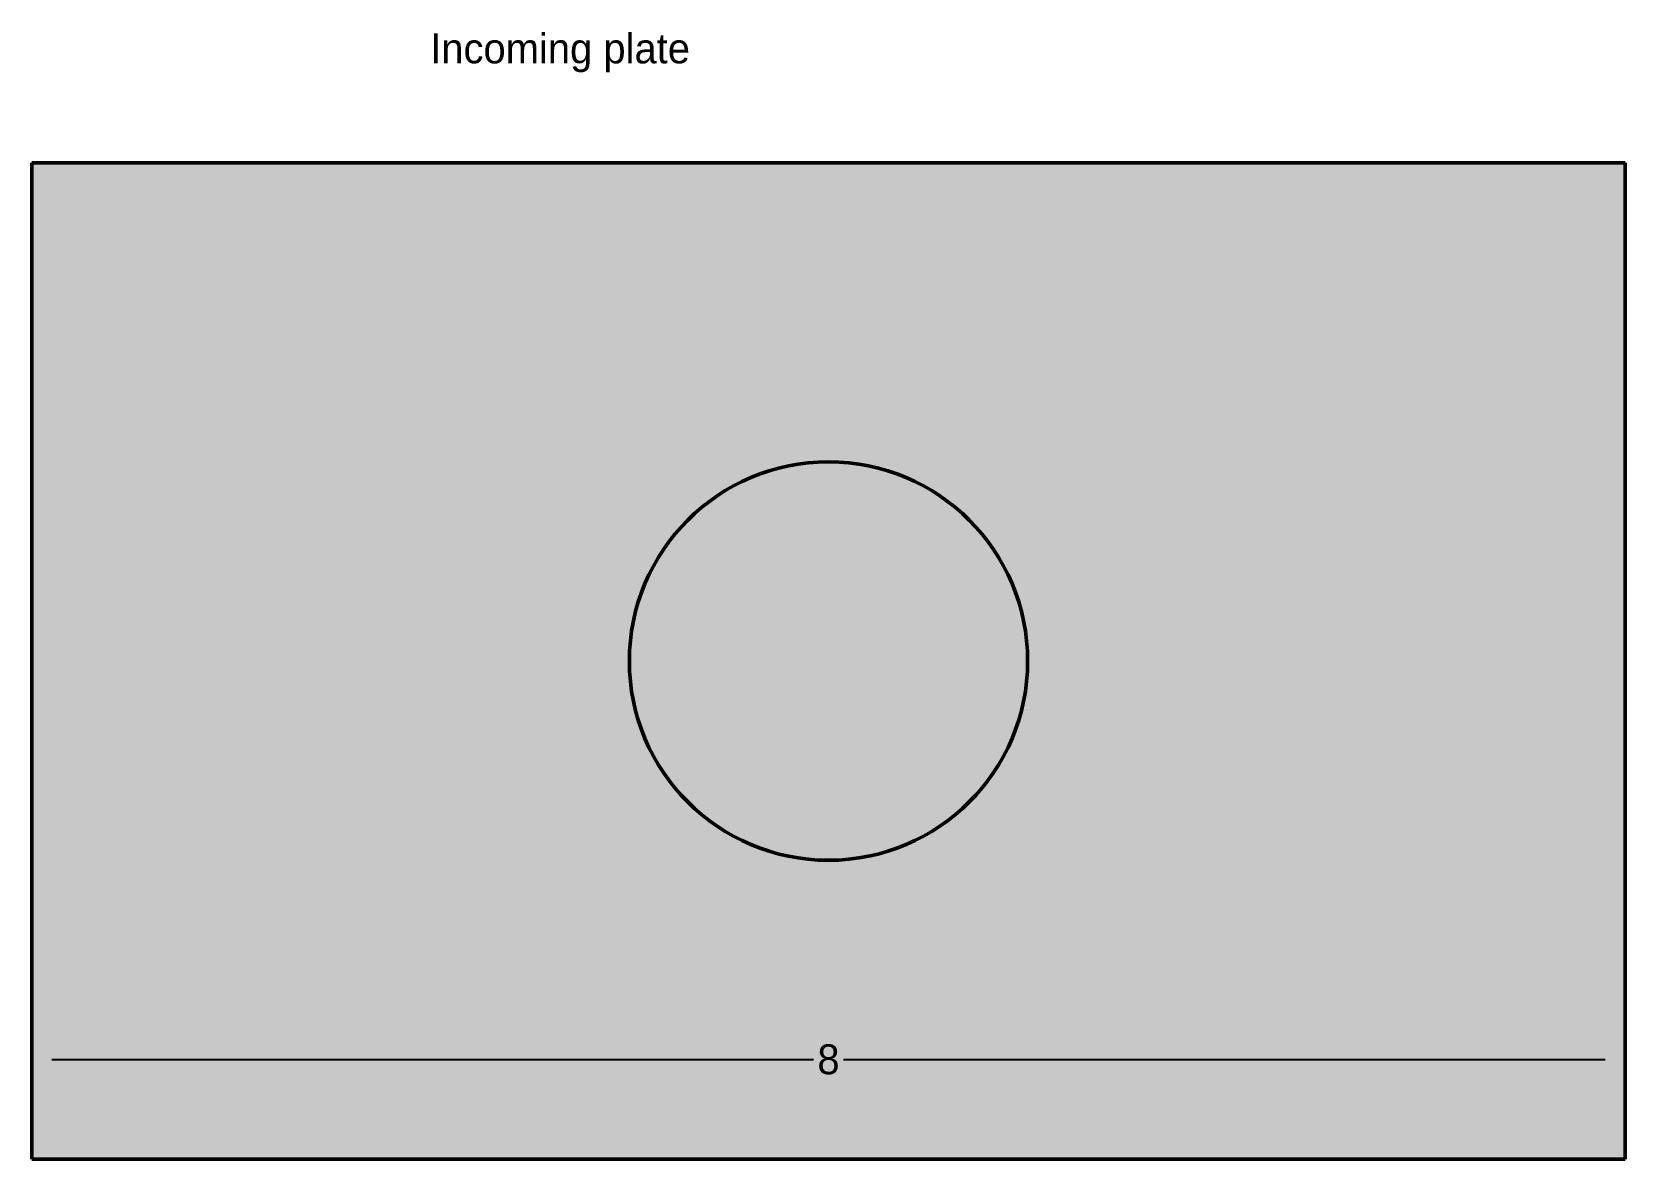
# Model space of a CAD drawing. Header units: metres. Extents: x 0 to 8, y 0 to 5.66.
import ezdxf

# ---------------------------------------------------------------- set-up
doc = ezdxf.new("R2010")
doc.units = ezdxf.units.M
doc.layers.add('IncomingNotes', color=7, linetype='Continuous', lineweight=25)
doc.layers.add('IncomingOutline', color=7, linetype='Continuous', lineweight=50)
doc.dimstyles.get("Standard").update_dxf_attribs({"dimtxt": 2.5, "dimasz": 2.5, "dimexe": 1.25, "dimexo": 0.625, "dimtad": 1, "dimcen": 2.5, "dimazin": 3, "dimtfac": 1, "dimtmove": 0, "dimatfit": 3})

# ---------------------------------------------------------------- blocks, each defined once
blk = doc.blocks.new('_CLOSEDFILLED')
at = {"color": 0, "linetype": 'BYBLOCK'}
blk.add_solid([(-1, 0.164), (0, 0), (-1, -0.164)], dxfattribs=at)
blk = doc.blocks.new('*D1')
for p, q in [((0, 0), (0, 0.5)), ((0.1, 0.5), (3.925, 0.5)), ((4.075, 0.5), (7.9, 0.5)), ((8, 0), (8, 0.5))]:
    blk.add_line(p, q)
at = {"layer": 'Defpoints'}
for p in [(0, 0.5), (0, 0), (8, 0)]:
    blk.add_point(p, dxfattribs=at)
at = {"layer": 'IncomingNotes', "xscale": 0.1, "yscale": 0.1, "rotation": 180}
blk.add_blockref('_CLOSEDFILLED', (0, 0.5), dxfattribs=at)
at = {"layer": 'IncomingNotes', "xscale": 0.1, "yscale": 0.1}
blk.add_blockref('_CLOSEDFILLED', (8, 0.5), dxfattribs=at)
at = {"layer": 'IncomingNotes', "insert": (4, 0.5), "char_height": 0.15, "attachment_point": 5}
blk.add_mtext('8', dxfattribs=at)

msp = doc.modelspace()

# ---------------------------------------------------------------- hatches: boundary and pattern name
at = {"layer": 'IncomingOutline'}
h = msp.add_hatch(color=7, dxfattribs=at)
h.dxf.hatch_style = 1
h.paths.add_polyline_path([(0, 0), (8, 0), (8, 5), (0, 5)])
edge = h.paths.add_edge_path(flags=0)
edge.add_arc((4, 2.5), 1, 0, 360, ccw=False)

# ---------------------------------------------------------------- linework, layer by layer
for p, q in [((8, 5), (0, 5)), ((0, 5), (0, 0)), ((8, 0), (8, 5)), ((0, 0), (8, 0))]:
    msp.add_line(p, q, dxfattribs=at)
msp.add_circle((4, 2.5), 1, dxfattribs=at)

# ---------------------------------------------------------------- texts
at = {"layer": 'IncomingNotes'}
msp.add_text('Incoming plate', height=0.15, dxfattribs=at).set_placement((2, 5.5))

# ---------------------------------------------------------------- dimensions: what is measured, and where the dimension line sits
dim = msp.add_linear_dim(base=(0, 0.5), p1=(0, 0), p2=(8, 0), dimstyle='Standard', override={"dimtxt": 0.15, "dimasz": 0.1}, dxfattribs=at)
dim.commit()
dim.dimension.update_dxf_attribs({"geometry": '*D1', "text_midpoint": (4, 0.5)})

doc.saveas('drawing.dxf')
